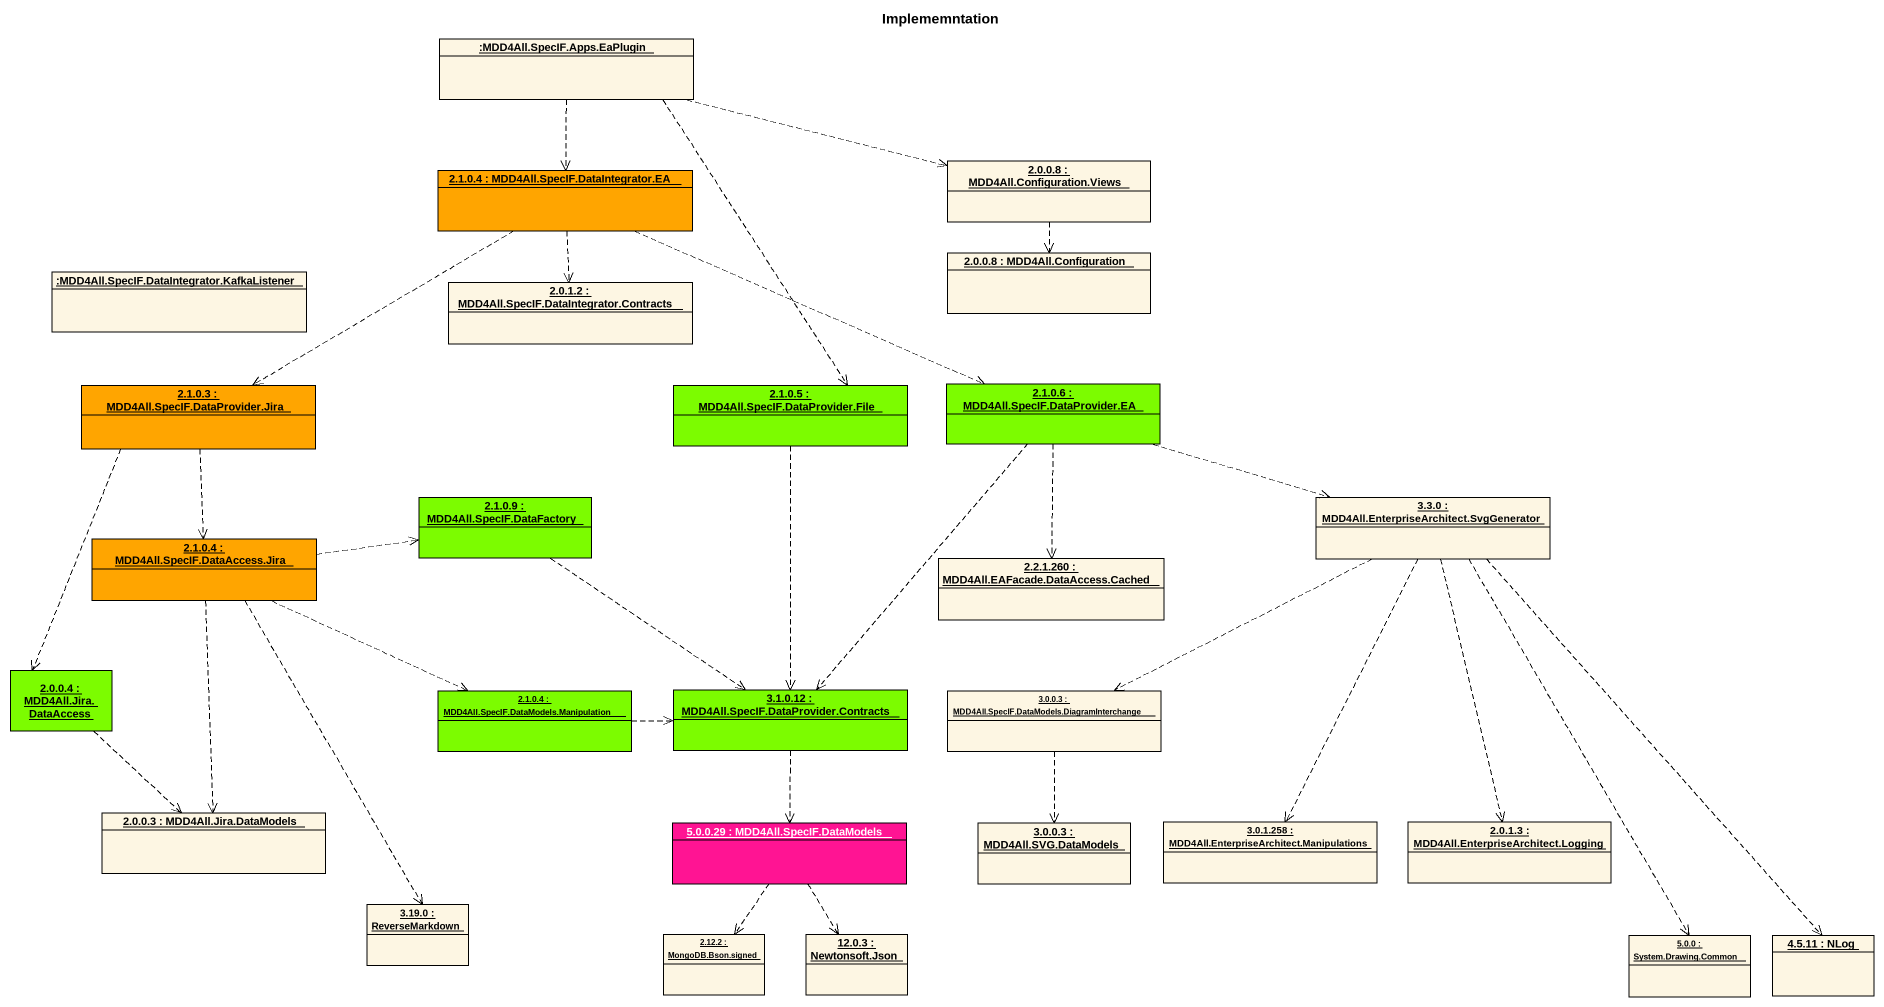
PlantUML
@startuml
title Implememntation
hide circle
hide empty members
object ":MDD4All.SpecIF.Apps.EaPlugin" as MDD4All_SpecIF_Apps_EaPlugin
object "2.1.0.4 : MDD4All.SpecIF.DataIntegrator.EA" as o2_1_0_4 #FFA500
object "2.0.0.8 : MDD4All.Configuration.Views" as o2_0_0_8
object "2.0.0.8 : MDD4All.Configuration" as o2_0_0_8_2
object ":MDD4All.SpecIF.DataIntegrator.KafkaListener" as MDD4All_SpecIF
object "2.0.1.2 : MDD4All.SpecIF.DataIntegrator.Contracts" as o2_0_1_2
object "2.1.0.3 : MDD4All.SpecIF.DataProvider.Jira" as o2_1_0_3 #FFA500
object "2.1.0.5 : MDD4All.SpecIF.DataProvider.File" as o2_1_0_5 #7CFC00
object "2.1.0.6 : MDD4All.SpecIF.DataProvider.EA" as o2_1_0_6 #7CFC00
object "2.1.0.9 : MDD4All.SpecIF.DataFactory" as o2_1_0_9 #7CFC00
object "3.3.0 : MDD4All.EnterpriseArchitect.SvgGenerator" as o3_3_0
object "2.1.0.4 : MDD4All.SpecIF.DataAccess.Jira" as o2_1_0_4_2 #FFA500
object "2.2.1.260 : MDD4All.EAFacade.DataAccess.Cached" as o2_2_1_260
object "2.0.0.4 : MDD4All.Jira.DataAccess" as o2_0_0_4 #7CFC00
object "2.1.0.4 : MDD4All.SpecIF.DataModels.Manipulation" as o2_1_0_4_3 #7CFC00
object "3.1.0.12 : MDD4All.SpecIF.DataProvider.Contracts" as o3_1_0_12 #7CFC00
object "3.0.0.3 : MDD4All.SpecIF.DataModels.DiagramInterchange" as o3_0_0_3
object "2.0.0.3 : MDD4All.Jira.DataModels" as o2_0_0_3
object "5.0.0.29 : MDD4All.SpecIF.DataModels" as o5_0_0_29 #FF1493
object "3.0.0.3 : MDD4All.SVG.DataModels" as o3_0_0_3_2
object "3.0.1.258 : MDD4All.EnterpriseArchitect.Manipulations" as o3_0_1_258
object "2.0.1.3 : MDD4All.EnterpriseArchitect.Logging" as o2_0_1_3
object "3.19.0 : ReverseMarkdown" as o3_19_0
object "2.12.2 : MongoDB.Bson.signed" as o2_12_2
object "12.0.3 : Newtonsoft.Json" as o12_0_3
object "5.0.0 : System.Drawing.Common" as o5_0_0
object "4.5.11 : NLog" as o4_5_11
MDD4All_SpecIF_Apps_EaPlugin ..> o2_1_0_4
MDD4All_SpecIF_Apps_EaPlugin .right.> o2_0_0_8
MDD4All_SpecIF_Apps_EaPlugin ..> o2_1_0_5
o2_1_0_4 ..> o2_0_1_2
o2_1_0_4 .left.> o2_1_0_3
o2_1_0_4 .right.> o2_1_0_6
o2_0_0_8 ..> o2_0_0_8_2
o2_1_0_3 ..> o2_1_0_4_2
o2_1_0_3 ..> o2_0_0_4
o2_1_0_5 ..> o3_1_0_12
o2_1_0_6 .right.> o3_3_0
o2_1_0_6 ..> o2_2_1_260
o2_1_0_6 ..> o3_1_0_12
o2_1_0_9 ..> o3_1_0_12
o3_3_0 .left.> o3_0_0_3
o3_3_0 ..> o3_0_1_258
o3_3_0 ..> o2_0_1_3
o3_3_0 ..> o5_0_0
o3_3_0 ..> o4_5_11
o2_1_0_4_2 .right.> o2_1_0_9
o2_1_0_4_2 .right.> o2_1_0_4_3
o2_1_0_4_2 ..> o2_0_0_3
o2_1_0_4_2 ..> o3_19_0
o2_0_0_4 ..> o2_0_0_3
o2_1_0_4_3 .right.> o3_1_0_12
o3_1_0_12 ..> o5_0_0_29
o3_0_0_3 ..> o3_0_0_3_2
o5_0_0_29 ..> o2_12_2
o5_0_0_29 ..> o12_0_3
@enduml
